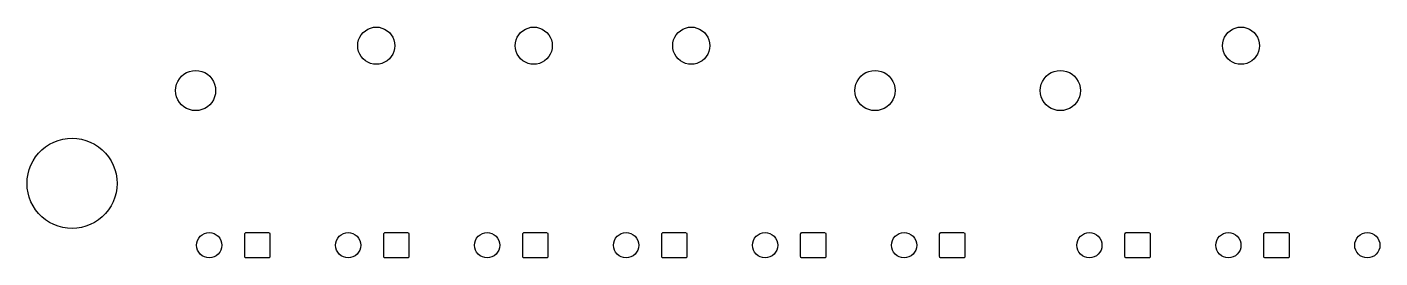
# Model space of a CAD drawing. Extents: x 0.85 to 9.75, y -5.65 to -0.72.
# Drawn here: x 0.854 to 5.235, y -5.441 to -4.695 of the extents above; entities that cross this region are included whole.
import ezdxf

# ---------------------------------------------------------------- set-up
doc = ezdxf.new("R2010")
doc.units = 0
doc.header["$MEASUREMENT"] = 0
doc.layers.add('BLACK', color=7, linetype='CONTINUOUS')

msp = doc.modelspace()

# ---------------------------------------------------------------- linework, layer by layer
at = {"layer": 'BLACK', "linetype": 'CONTINUOUS'}
for p, q in [((1.9279, -4.7365), (1.9315, -4.7278)), ((1.9315, -4.7278), (1.9365, -4.7197)), ((1.9365, -4.7197), (1.9426, -4.7126)), ((1.9426, -4.7126), (1.9497, -4.7065)), ((1.9497, -4.7065), (1.9578, -4.7015)), ((1.9578, -4.7015), (1.9665, -4.6979)), ((1.9665, -4.6979), (1.9756, -4.6957)), ((1.9756, -4.6957), (1.985, -4.695)), ((1.985, -4.695), (1.9944, -4.6957)), ((1.9944, -4.6957), (2.0035, -4.6979)), ((2.0035, -4.6979), (2.0122, -4.7015)), ((2.0122, -4.7015), (2.0203, -4.7065)), ((2.0203, -4.7065), (2.0274, -4.7126)), ((2.0274, -4.7126), (2.0335, -4.7197)), ((2.0335, -4.7197), (2.0385, -4.7278)), ((2.0385, -4.7278), (2.0421, -4.7365)), ((2.4379, -4.7365), (2.4415, -4.7278)), ((2.4415, -4.7278), (2.4465, -4.7197)), ((2.4465, -4.7197), (2.4526, -4.7126)), ((2.4526, -4.7126), (2.4597, -4.7065)), ((2.4597, -4.7065), (2.4678, -4.7015)), ((2.4678, -4.7015), (2.4765, -4.6979)), ((2.4765, -4.6979), (2.4856, -4.6957)), ((2.4856, -4.6957), (2.495, -4.695)), ((2.495, -4.695), (2.5044, -4.6957)), ((2.5044, -4.6957), (2.5135, -4.6979)), ((2.5135, -4.6979), (2.5222, -4.7015)), ((2.5222, -4.7015), (2.5303, -4.7065)), ((2.5303, -4.7065), (2.5374, -4.7126)), ((2.5374, -4.7126), (2.5435, -4.7197)), ((2.5435, -4.7197), (2.5485, -4.7278)), ((2.5485, -4.7278), (2.5521, -4.7365)), ((2.9479, -4.7365), (2.9515, -4.7278)), ((2.9515, -4.7278), (2.9565, -4.7197)), ((2.9565, -4.7197), (2.9626, -4.7126)), ((2.9626, -4.7126), (2.9697, -4.7065)), ((2.9697, -4.7065), (2.9778, -4.7015)), ((2.9778, -4.7015), (2.9865, -4.6979)), ((2.9865, -4.6979), (2.9956, -4.6957)), ((2.9956, -4.6957), (3.005, -4.695)), ((3.005, -4.695), (3.0144, -4.6957)), ((3.0144, -4.6957), (3.0235, -4.6979)), ((3.0235, -4.6979), (3.0322, -4.7015)), ((3.0322, -4.7015), (3.0403, -4.7065)), ((3.0403, -4.7065), (3.0474, -4.7126)), ((3.0474, -4.7126), (3.0535, -4.7197)), ((3.0535, -4.7197), (3.0585, -4.7278)), ((3.0585, -4.7278), (3.0621, -4.7365)), ((4.7279, -4.7365), (4.7315, -4.7278)), ((4.7315, -4.7278), (4.7365, -4.7197)), ((4.7365, -4.7197), (4.7426, -4.7126)), ((4.7426, -4.7126), (4.7497, -4.7065)), ((4.7497, -4.7065), (4.7578, -4.7015)), ((4.7578, -4.7015), (4.7665, -4.6979)), ((4.7665, -4.6979), (4.7756, -4.6957)), ((4.7756, -4.6957), (4.785, -4.695)), ((4.785, -4.695), (4.7944, -4.6957)), ((4.7944, -4.6957), (4.8035, -4.6979)), ((4.8035, -4.6979), (4.8122, -4.7015)), ((4.8122, -4.7015), (4.8203, -4.7065)), ((4.8203, -4.7065), (4.8274, -4.7126)), ((4.8274, -4.7126), (4.8335, -4.7197)), ((4.8335, -4.7197), (4.8385, -4.7278)), ((4.8385, -4.7278), (4.8421, -4.7365)), ((1.925, -4.755), (1.9257, -4.7456)), ((1.9257, -4.7644), (1.925, -4.755)), ((1.9257, -4.7456), (1.9279, -4.7365)), ((1.9279, -4.7735), (1.9257, -4.7644)), ((1.9315, -4.7822), (1.9279, -4.7735)), ((2.0421, -4.7735), (2.0385, -4.7822)), ((2.0421, -4.7365), (2.0443, -4.7456)), ((2.0443, -4.7644), (2.0421, -4.7735)), ((2.0443, -4.7456), (2.045, -4.755)), ((2.045, -4.755), (2.0443, -4.7644)), ((2.435, -4.755), (2.4357, -4.7456)), ((2.4357, -4.7644), (2.435, -4.755)), ((2.4357, -4.7456), (2.4379, -4.7365)), ((2.4379, -4.7735), (2.4357, -4.7644)), ((2.4415, -4.7822), (2.4379, -4.7735)), ((2.5521, -4.7735), (2.5485, -4.7822)), ((2.5521, -4.7365), (2.5543, -4.7456)), ((2.5543, -4.7644), (2.5521, -4.7735)), ((2.5543, -4.7456), (2.555, -4.755)), ((2.555, -4.755), (2.5543, -4.7644)), ((2.945, -4.755), (2.9457, -4.7456)), ((2.9457, -4.7644), (2.945, -4.755)), ((2.9457, -4.7456), (2.9479, -4.7365)), ((2.9479, -4.7735), (2.9457, -4.7644)), ((2.9515, -4.7822), (2.9479, -4.7735)), ((3.0621, -4.7735), (3.0585, -4.7822)), ((3.0621, -4.7365), (3.0643, -4.7456)), ((3.0643, -4.7644), (3.0621, -4.7735)), ((3.0643, -4.7456), (3.065, -4.755)), ((3.065, -4.755), (3.0643, -4.7644)), ((4.725, -4.755), (4.7257, -4.7456)), ((4.7257, -4.7644), (4.725, -4.755)), ((4.7257, -4.7456), (4.7279, -4.7365)), ((4.7279, -4.7735), (4.7257, -4.7644)), ((4.7315, -4.7822), (4.7279, -4.7735)), ((4.8421, -4.7735), (4.8385, -4.7822)), ((4.8421, -4.7365), (4.8443, -4.7456)), ((4.8443, -4.7644), (4.8421, -4.7735)), ((4.8443, -4.7456), (4.845, -4.755)), ((4.845, -4.755), (4.8443, -4.7644)), ((1.9365, -4.7903), (1.9315, -4.7822)), ((1.9426, -4.7974), (1.9365, -4.7903)), ((1.9497, -4.8035), (1.9426, -4.7974)), ((1.9578, -4.8085), (1.9497, -4.8035)), ((1.9665, -4.8121), (1.9578, -4.8085)), ((1.9756, -4.8143), (1.9665, -4.8121)), ((1.985, -4.815), (1.9756, -4.8143)), ((1.9944, -4.8143), (1.985, -4.815)), ((2.0035, -4.8121), (1.9944, -4.8143)), ((2.0122, -4.8085), (2.0035, -4.8121)), ((2.0203, -4.8035), (2.0122, -4.8085)), ((2.0274, -4.7974), (2.0203, -4.8035)), ((2.0335, -4.7903), (2.0274, -4.7974)), ((2.0385, -4.7822), (2.0335, -4.7903)), ((2.4465, -4.7903), (2.4415, -4.7822)), ((2.4526, -4.7974), (2.4465, -4.7903)), ((2.4597, -4.8035), (2.4526, -4.7974)), ((2.4678, -4.8085), (2.4597, -4.8035)), ((2.4765, -4.8121), (2.4678, -4.8085)), ((2.4856, -4.8143), (2.4765, -4.8121)), ((2.495, -4.815), (2.4856, -4.8143)), ((2.5044, -4.8143), (2.495, -4.815)), ((2.5135, -4.8121), (2.5044, -4.8143)), ((2.5222, -4.8085), (2.5135, -4.8121)), ((2.5303, -4.8035), (2.5222, -4.8085)), ((2.5374, -4.7974), (2.5303, -4.8035)), ((2.5435, -4.7903), (2.5374, -4.7974)), ((2.5485, -4.7822), (2.5435, -4.7903)), ((2.9565, -4.7903), (2.9515, -4.7822)), ((2.9626, -4.7974), (2.9565, -4.7903)), ((2.9697, -4.8035), (2.9626, -4.7974)), ((2.9778, -4.8085), (2.9697, -4.8035)), ((2.9865, -4.8121), (2.9778, -4.8085)), ((2.9956, -4.8143), (2.9865, -4.8121)), ((3.005, -4.815), (2.9956, -4.8143)), ((3.0144, -4.8143), (3.005, -4.815)), ((3.0235, -4.8121), (3.0144, -4.8143)), ((3.0322, -4.8085), (3.0235, -4.8121)), ((3.0403, -4.8035), (3.0322, -4.8085)), ((3.0474, -4.7974), (3.0403, -4.8035)), ((3.0535, -4.7903), (3.0474, -4.7974)), ((3.0585, -4.7822), (3.0535, -4.7903)), ((4.7365, -4.7903), (4.7315, -4.7822)), ((4.7426, -4.7974), (4.7365, -4.7903)), ((4.7497, -4.8035), (4.7426, -4.7974)), ((4.7578, -4.8085), (4.7497, -4.8035)), ((4.7665, -4.8121), (4.7578, -4.8085)), ((4.7756, -4.8143), (4.7665, -4.8121)), ((4.785, -4.815), (4.7756, -4.8143)), ((4.7944, -4.8143), (4.785, -4.815)), ((4.8035, -4.8121), (4.7944, -4.8143)), ((4.8122, -4.8085), (4.8035, -4.8121)), ((4.8203, -4.8035), (4.8122, -4.8085)), ((4.8274, -4.7974), (4.8203, -4.8035)), ((4.8335, -4.7903), (4.8274, -4.7974)), ((4.8385, -4.7822), (4.8335, -4.7903)), ((1.3421, -4.8705), (1.3474, -4.8618)), ((1.3474, -4.8618), (1.354, -4.854)), ((1.354, -4.854), (1.3618, -4.8474)), ((1.3618, -4.8474), (1.3705, -4.8421)), ((1.3705, -4.8421), (1.3799, -4.8382)), ((1.3799, -4.8382), (1.3898, -4.8358)), ((1.3898, -4.8358), (1.4, -4.835)), ((1.4, -4.835), (1.4102, -4.8358)), ((1.4102, -4.8358), (1.4201, -4.8382)), ((1.4201, -4.8382), (1.4295, -4.8421)), ((1.4295, -4.8421), (1.4382, -4.8474)), ((1.4382, -4.8474), (1.446, -4.854)), ((1.446, -4.854), (1.4526, -4.8618)), ((1.4526, -4.8618), (1.4579, -4.8705)), ((3.5421, -4.8705), (3.5474, -4.8618)), ((3.5474, -4.8618), (3.554, -4.854)), ((3.554, -4.854), (3.5618, -4.8474)), ((3.5618, -4.8474), (3.5705, -4.8421)), ((3.5705, -4.8421), (3.5799, -4.8382)), ((3.5799, -4.8382), (3.5898, -4.8358)), ((3.5898, -4.8358), (3.6, -4.835)), ((3.6, -4.835), (3.6102, -4.8358)), ((3.6102, -4.8358), (3.6201, -4.8382)), ((3.6201, -4.8382), (3.6295, -4.8421)), ((3.6295, -4.8421), (3.6382, -4.8474)), ((3.6382, -4.8474), (3.646, -4.854)), ((3.646, -4.854), (3.6526, -4.8618)), ((3.6526, -4.8618), (3.6579, -4.8705)), ((4.1421, -4.8705), (4.1474, -4.8618)), ((4.1474, -4.8618), (4.154, -4.854)), ((4.154, -4.854), (4.1618, -4.8474)), ((4.1618, -4.8474), (4.1705, -4.8421)), ((4.1705, -4.8421), (4.1799, -4.8382)), ((4.1799, -4.8382), (4.1898, -4.8358)), ((4.1898, -4.8358), (4.2, -4.835)), ((4.2, -4.835), (4.2102, -4.8358)), ((4.2102, -4.8358), (4.2201, -4.8382)), ((4.2201, -4.8382), (4.2295, -4.8421)), ((4.2295, -4.8421), (4.2382, -4.8474)), ((4.2382, -4.8474), (4.246, -4.854)), ((4.246, -4.854), (4.2526, -4.8618)), ((4.2526, -4.8618), (4.2579, -4.8705)), ((1.335, -4.9), (1.3358, -4.8898)), ((1.3358, -4.9102), (1.335, -4.9)), ((1.3358, -4.8898), (1.3382, -4.8799)), ((1.3382, -4.8799), (1.3421, -4.8705)), ((1.4579, -4.8705), (1.4618, -4.8799)), ((1.4618, -4.8799), (1.4642, -4.8898)), ((1.4642, -4.8898), (1.465, -4.9)), ((1.465, -4.9), (1.4642, -4.9102)), ((3.535, -4.9), (3.5358, -4.8898)), ((3.5358, -4.9102), (3.535, -4.9)), ((3.5358, -4.8898), (3.5382, -4.8799)), ((3.5382, -4.8799), (3.5421, -4.8705)), ((3.6579, -4.8705), (3.6618, -4.8799)), ((3.6618, -4.8799), (3.6642, -4.8898)), ((3.6642, -4.8898), (3.665, -4.9)), ((3.665, -4.9), (3.6642, -4.9102)), ((4.135, -4.9), (4.1358, -4.8898)), ((4.1358, -4.9102), (4.135, -4.9)), ((4.1358, -4.8898), (4.1382, -4.8799)), ((4.1382, -4.8799), (4.1421, -4.8705)), ((4.2579, -4.8705), (4.2618, -4.8799)), ((4.2618, -4.8799), (4.2642, -4.8898)), ((4.2642, -4.8898), (4.265, -4.9)), ((4.265, -4.9), (4.2642, -4.9102)), ((1.3382, -4.9201), (1.3358, -4.9102)), ((1.3421, -4.9295), (1.3382, -4.9201)), ((1.3474, -4.9382), (1.3421, -4.9295)), ((1.354, -4.946), (1.3474, -4.9382)), ((1.3618, -4.9526), (1.354, -4.946)), ((1.446, -4.946), (1.4382, -4.9526)), ((1.4526, -4.9382), (1.446, -4.946)), ((1.4579, -4.9295), (1.4526, -4.9382)), ((1.4618, -4.9201), (1.4579, -4.9295)), ((1.4642, -4.9102), (1.4618, -4.9201)), ((3.5382, -4.9201), (3.5358, -4.9102)), ((3.5421, -4.9295), (3.5382, -4.9201)), ((3.5474, -4.9382), (3.5421, -4.9295)), ((3.554, -4.946), (3.5474, -4.9382)), ((3.5618, -4.9526), (3.554, -4.946)), ((3.646, -4.946), (3.6382, -4.9526)), ((3.6526, -4.9382), (3.646, -4.946)), ((3.6579, -4.9295), (3.6526, -4.9382)), ((3.6618, -4.9201), (3.6579, -4.9295)), ((3.6642, -4.9102), (3.6618, -4.9201)), ((4.1382, -4.9201), (4.1358, -4.9102)), ((4.1421, -4.9295), (4.1382, -4.9201)), ((4.1474, -4.9382), (4.1421, -4.9295)), ((4.154, -4.946), (4.1474, -4.9382)), ((4.1618, -4.9526), (4.154, -4.946)), ((4.246, -4.946), (4.2382, -4.9526)), ((4.2526, -4.9382), (4.246, -4.946)), ((4.2579, -4.9295), (4.2526, -4.9382)), ((4.2618, -4.9201), (4.2579, -4.9295)), ((4.2642, -4.9102), (4.2618, -4.9201)), ((1.3705, -4.9579), (1.3618, -4.9526)), ((1.3799, -4.9618), (1.3705, -4.9579)), ((1.3898, -4.9642), (1.3799, -4.9618)), ((1.4, -4.965), (1.3898, -4.9642)), ((1.4102, -4.9642), (1.4, -4.965)), ((1.4201, -4.9618), (1.4102, -4.9642)), ((1.4295, -4.9579), (1.4201, -4.9618)), ((1.4382, -4.9526), (1.4295, -4.9579)), ((3.5705, -4.9579), (3.5618, -4.9526)), ((3.5799, -4.9618), (3.5705, -4.9579)), ((3.5898, -4.9642), (3.5799, -4.9618)), ((3.6, -4.965), (3.5898, -4.9642)), ((3.6102, -4.9642), (3.6, -4.965)), ((3.6201, -4.9618), (3.6102, -4.9642)), ((3.6295, -4.9579), (3.6201, -4.9618)), ((3.6382, -4.9526), (3.6295, -4.9579)), ((4.1705, -4.9579), (4.1618, -4.9526)), ((4.1799, -4.9618), (4.1705, -4.9579)), ((4.1898, -4.9642), (4.1799, -4.9618)), ((4.2, -4.965), (4.1898, -4.9642)), ((4.2102, -4.9642), (4.2, -4.965)), ((4.2201, -4.9618), (4.2102, -4.9642)), ((4.2295, -4.9579), (4.2201, -4.9618)), ((4.2382, -4.9526), (4.2295, -4.9579)), ((0.9144, -5.0822), (0.9272, -5.0738)), ((0.9272, -5.0738), (0.9408, -5.0669)), ((0.9408, -5.0669), (0.955, -5.0615)), ((0.955, -5.0615), (0.9697, -5.0575)), ((0.9697, -5.0575), (0.9848, -5.0551)), ((0.9848, -5.0551), (1, -5.0543)), ((1, -5.0543), (1.0152, -5.0551)), ((1.0152, -5.0551), (1.0303, -5.0575)), ((1.0303, -5.0575), (1.045, -5.0615)), ((1.045, -5.0615), (1.0592, -5.0669)), ((1.0592, -5.0669), (1.0728, -5.0738)), ((1.0728, -5.0738), (1.0856, -5.0822)), ((0.8738, -5.1272), (0.8822, -5.1144)), ((0.8822, -5.1144), (0.8917, -5.1025)), ((0.8917, -5.1025), (0.9025, -5.0917)), ((0.9025, -5.0917), (0.9144, -5.0822)), ((1.0856, -5.0822), (1.0975, -5.0917)), ((1.0975, -5.0917), (1.1083, -5.1025)), ((1.1083, -5.1025), (1.1178, -5.1144)), ((1.1178, -5.1144), (1.1262, -5.1272)), ((0.8575, -5.1697), (0.8615, -5.155)), ((0.8615, -5.155), (0.8669, -5.1408)), ((0.8669, -5.1408), (0.8738, -5.1272)), ((1.1262, -5.1272), (1.1331, -5.1408)), ((1.1331, -5.1408), (1.1385, -5.155)), ((1.1385, -5.155), (1.1425, -5.1697)), ((0.8543, -5.2), (0.8551, -5.1848)), ((0.8551, -5.2152), (0.8543, -5.2)), ((0.8551, -5.1848), (0.8575, -5.1697)), ((1.1425, -5.1697), (1.1449, -5.1848)), ((1.1449, -5.1848), (1.1457, -5.2)), ((1.1457, -5.2), (1.1449, -5.2152)), ((0.8575, -5.2303), (0.8551, -5.2152)), ((0.8615, -5.245), (0.8575, -5.2303)), ((0.8669, -5.2592), (0.8615, -5.245)), ((1.1385, -5.245), (1.1331, -5.2592)), ((1.1425, -5.2303), (1.1385, -5.245)), ((1.1449, -5.2152), (1.1425, -5.2303)), ((0.8738, -5.2728), (0.8669, -5.2592)), ((0.8822, -5.2856), (0.8738, -5.2728)), ((0.8917, -5.2975), (0.8822, -5.2856)), ((0.9025, -5.3083), (0.8917, -5.2975)), ((1.1083, -5.2975), (1.0975, -5.3083)), ((1.1178, -5.2856), (1.1083, -5.2975)), ((1.1262, -5.2728), (1.1178, -5.2856)), ((1.1331, -5.2592), (1.1262, -5.2728)), ((0.9144, -5.3178), (0.9025, -5.3083)), ((0.9272, -5.3262), (0.9144, -5.3178)), ((0.9408, -5.3331), (0.9272, -5.3262)), ((0.955, -5.3385), (0.9408, -5.3331)), ((0.9697, -5.3425), (0.955, -5.3385)), ((0.9848, -5.3449), (0.9697, -5.3425)), ((1.0303, -5.3425), (1.0152, -5.3449)), ((1.045, -5.3385), (1.0303, -5.3425)), ((1.0592, -5.3331), (1.045, -5.3385)), ((1.0728, -5.3262), (1.0592, -5.3331)), ((1.0856, -5.3178), (1.0728, -5.3262)), ((1.0975, -5.3083), (1.0856, -5.3178)), ((1, -5.3457), (0.9848, -5.3449)), ((1.0152, -5.3449), (1, -5.3457)), ((1.4041, -5.392), (1.4064, -5.3844)), ((1.4064, -5.3844), (1.4101, -5.3773)), ((1.4101, -5.3773), (1.4152, -5.3711)), ((1.4152, -5.3711), (1.4214, -5.3661)), ((1.4214, -5.3661), (1.4285, -5.3623)), ((1.4285, -5.3623), (1.4361, -5.36)), ((1.4361, -5.36), (1.4441, -5.3592)), ((1.4441, -5.3592), (1.4521, -5.36)), ((1.4521, -5.36), (1.4597, -5.3623)), ((1.4597, -5.3623), (1.4668, -5.3661)), ((1.4668, -5.3661), (1.473, -5.3711)), ((1.473, -5.3711), (1.478, -5.3773)), ((1.478, -5.3773), (1.4818, -5.3844)), ((1.4818, -5.3844), (1.4841, -5.392)), ((1.5592, -5.3632), (1.5595, -5.3617)), ((1.5592, -5.4368), (1.5592, -5.3632)), ((1.5595, -5.3617), (1.5603, -5.3603)), ((1.5603, -5.3603), (1.5617, -5.3595)), ((1.5617, -5.3595), (1.5632, -5.3592)), ((1.5632, -5.3592), (1.6368, -5.3592)), ((1.6368, -5.3592), (1.6383, -5.3595)), ((1.6383, -5.3595), (1.6397, -5.3603)), ((1.6397, -5.3603), (1.6405, -5.3617)), ((1.6405, -5.3617), (1.6408, -5.3632)), ((1.6408, -5.3632), (1.6408, -5.4368)), ((1.8541, -5.392), (1.8564, -5.3844)), ((1.8564, -5.3844), (1.8601, -5.3773)), ((1.8601, -5.3773), (1.8652, -5.3711)), ((1.8652, -5.3711), (1.8714, -5.3661)), ((1.8714, -5.3661), (1.8785, -5.3623)), ((1.8785, -5.3623), (1.8861, -5.36)), ((1.8861, -5.36), (1.8941, -5.3592)), ((1.8941, -5.3592), (1.9021, -5.36)), ((1.9021, -5.36), (1.9097, -5.3623)), ((1.9097, -5.3623), (1.9168, -5.3661)), ((1.9168, -5.3661), (1.923, -5.3711)), ((1.923, -5.3711), (1.928, -5.3773)), ((1.928, -5.3773), (1.9318, -5.3844)), ((1.9318, -5.3844), (1.9341, -5.392)), ((2.0092, -5.3632), (2.0095, -5.3617)), ((2.0092, -5.4368), (2.0092, -5.3632)), ((2.0095, -5.3617), (2.0103, -5.3603)), ((2.0103, -5.3603), (2.0117, -5.3595)), ((2.0117, -5.3595), (2.0132, -5.3592)), ((2.0132, -5.3592), (2.0868, -5.3592)), ((2.0868, -5.3592), (2.0883, -5.3595)), ((2.0883, -5.3595), (2.0897, -5.3603)), ((2.0897, -5.3603), (2.0905, -5.3617)), ((2.0905, -5.3617), (2.0908, -5.3632)), ((2.0908, -5.3632), (2.0908, -5.4368)), ((2.3041, -5.392), (2.3064, -5.3844)), ((2.3064, -5.3844), (2.3101, -5.3773)), ((2.3101, -5.3773), (2.3152, -5.3711)), ((2.3152, -5.3711), (2.3214, -5.3661)), ((2.3214, -5.3661), (2.3285, -5.3623)), ((2.3285, -5.3623), (2.3361, -5.36)), ((2.3361, -5.36), (2.3441, -5.3592)), ((2.3441, -5.3592), (2.3521, -5.36)), ((2.3521, -5.36), (2.3597, -5.3623)), ((2.3597, -5.3623), (2.3668, -5.3661)), ((2.3668, -5.3661), (2.373, -5.3711)), ((2.373, -5.3711), (2.378, -5.3773)), ((2.378, -5.3773), (2.3818, -5.3844)), ((2.3818, -5.3844), (2.3841, -5.392)), ((2.4592, -5.3632), (2.4595, -5.3617)), ((2.4592, -5.4368), (2.4592, -5.3632)), ((2.4595, -5.3617), (2.4603, -5.3603)), ((2.4603, -5.3603), (2.4617, -5.3595)), ((2.4617, -5.3595), (2.4632, -5.3592)), ((2.4632, -5.3592), (2.5368, -5.3592)), ((2.5368, -5.3592), (2.5383, -5.3595)), ((2.5383, -5.3595), (2.5397, -5.3603)), ((2.5397, -5.3603), (2.5405, -5.3617)), ((2.5405, -5.3617), (2.5408, -5.3632)), ((2.5408, -5.3632), (2.5408, -5.4368)), ((2.7541, -5.392), (2.7564, -5.3844)), ((2.7564, -5.3844), (2.7601, -5.3773)), ((2.7601, -5.3773), (2.7652, -5.3711)), ((2.7652, -5.3711), (2.7714, -5.3661)), ((2.7714, -5.3661), (2.7785, -5.3623)), ((2.7785, -5.3623), (2.7861, -5.36)), ((2.7861, -5.36), (2.7941, -5.3592)), ((2.7941, -5.3592), (2.8021, -5.36)), ((2.8021, -5.36), (2.8097, -5.3623)), ((2.8097, -5.3623), (2.8168, -5.3661)), ((2.8168, -5.3661), (2.823, -5.3711)), ((2.823, -5.3711), (2.828, -5.3773)), ((2.828, -5.3773), (2.8318, -5.3844)), ((2.8318, -5.3844), (2.8341, -5.392)), ((2.9092, -5.3632), (2.9095, -5.3617)), ((2.9092, -5.4368), (2.9092, -5.3632)), ((2.9095, -5.3617), (2.9103, -5.3603)), ((2.9103, -5.3603), (2.9117, -5.3595)), ((2.9117, -5.3595), (2.9132, -5.3592)), ((2.9132, -5.3592), (2.9868, -5.3592)), ((2.9868, -5.3592), (2.9883, -5.3595)), ((2.9883, -5.3595), (2.9897, -5.3603)), ((2.9897, -5.3603), (2.9905, -5.3617)), ((2.9905, -5.3617), (2.9908, -5.3632)), ((2.9908, -5.3632), (2.9908, -5.4368)), ((3.2041, -5.392), (3.2064, -5.3844)), ((3.2064, -5.3844), (3.2101, -5.3773)), ((3.2101, -5.3773), (3.2152, -5.3711)), ((3.2152, -5.3711), (3.2214, -5.3661)), ((3.2214, -5.3661), (3.2285, -5.3623)), ((3.2285, -5.3623), (3.2361, -5.36)), ((3.2361, -5.36), (3.2441, -5.3592)), ((3.2441, -5.3592), (3.2521, -5.36)), ((3.2521, -5.36), (3.2597, -5.3623)), ((3.2597, -5.3623), (3.2668, -5.3661)), ((3.2668, -5.3661), (3.273, -5.3711)), ((3.273, -5.3711), (3.278, -5.3773)), ((3.278, -5.3773), (3.2818, -5.3844)), ((3.2818, -5.3844), (3.2841, -5.392)), ((3.3592, -5.3632), (3.3595, -5.3617)), ((3.3592, -5.4368), (3.3592, -5.3632)), ((3.3595, -5.3617), (3.3603, -5.3603)), ((3.3603, -5.3603), (3.3617, -5.3595)), ((3.3617, -5.3595), (3.3632, -5.3592)), ((3.3632, -5.3592), (3.4368, -5.3592)), ((3.4368, -5.3592), (3.4383, -5.3595)), ((3.4383, -5.3595), (3.4397, -5.3603)), ((3.4397, -5.3603), (3.4405, -5.3617)), ((3.4405, -5.3617), (3.4408, -5.3632)), ((3.4408, -5.3632), (3.4408, -5.4368)), ((3.6541, -5.392), (3.6564, -5.3844)), ((3.6564, -5.3844), (3.6601, -5.3773)), ((3.6601, -5.3773), (3.6652, -5.3711)), ((3.6652, -5.3711), (3.6714, -5.3661)), ((3.6714, -5.3661), (3.6785, -5.3623)), ((3.6785, -5.3623), (3.6861, -5.36)), ((3.6861, -5.36), (3.6941, -5.3592)), ((3.6941, -5.3592), (3.7021, -5.36)), ((3.7021, -5.36), (3.7097, -5.3623)), ((3.7097, -5.3623), (3.7168, -5.3661)), ((3.7168, -5.3661), (3.723, -5.3711)), ((3.723, -5.3711), (3.728, -5.3773)), ((3.728, -5.3773), (3.7318, -5.3844)), ((3.7318, -5.3844), (3.7341, -5.392)), ((3.8092, -5.3632), (3.8095, -5.3617)), ((3.8092, -5.4368), (3.8092, -5.3632)), ((3.8095, -5.3617), (3.8103, -5.3603)), ((3.8103, -5.3603), (3.8117, -5.3595)), ((3.8117, -5.3595), (3.8132, -5.3592)), ((3.8132, -5.3592), (3.8868, -5.3592)), ((3.8868, -5.3592), (3.8883, -5.3595)), ((3.8883, -5.3595), (3.8897, -5.3603)), ((3.8897, -5.3603), (3.8905, -5.3617)), ((3.8905, -5.3617), (3.8908, -5.3632)), ((3.8908, -5.3632), (3.8908, -5.4368)), ((4.2541, -5.392), (4.2564, -5.3844)), ((4.2564, -5.3844), (4.2601, -5.3773)), ((4.2601, -5.3773), (4.2652, -5.3711)), ((4.2652, -5.3711), (4.2714, -5.3661)), ((4.2714, -5.3661), (4.2785, -5.3623)), ((4.2785, -5.3623), (4.2861, -5.36)), ((4.2861, -5.36), (4.2941, -5.3592)), ((4.2941, -5.3592), (4.3021, -5.36)), ((4.3021, -5.36), (4.3097, -5.3623)), ((4.3097, -5.3623), (4.3168, -5.3661)), ((4.3168, -5.3661), (4.323, -5.3711)), ((4.323, -5.3711), (4.328, -5.3773)), ((4.328, -5.3773), (4.3318, -5.3844)), ((4.3318, -5.3844), (4.3341, -5.392)), ((4.4092, -5.3632), (4.4095, -5.3617)), ((4.4092, -5.4368), (4.4092, -5.3632)), ((4.4095, -5.3617), (4.4103, -5.3603)), ((4.4103, -5.3603), (4.4117, -5.3595)), ((4.4117, -5.3595), (4.4132, -5.3592)), ((4.4132, -5.3592), (4.4868, -5.3592)), ((4.4868, -5.3592), (4.4883, -5.3595)), ((4.4883, -5.3595), (4.4897, -5.3603)), ((4.4897, -5.3603), (4.4905, -5.3617)), ((4.4905, -5.3617), (4.4908, -5.3632)), ((4.4908, -5.3632), (4.4908, -5.4368)), ((4.7041, -5.392), (4.7064, -5.3844)), ((4.7064, -5.3844), (4.7101, -5.3773)), ((4.7101, -5.3773), (4.7152, -5.3711)), ((4.7152, -5.3711), (4.7214, -5.3661)), ((4.7214, -5.3661), (4.7285, -5.3623)), ((4.7285, -5.3623), (4.7361, -5.36)), ((4.7361, -5.36), (4.7441, -5.3592)), ((4.7441, -5.3592), (4.7521, -5.36)), ((4.7521, -5.36), (4.7597, -5.3623)), ((4.7597, -5.3623), (4.7668, -5.3661)), ((4.7668, -5.3661), (4.773, -5.3711)), ((4.773, -5.3711), (4.778, -5.3773)), ((4.778, -5.3773), (4.7818, -5.3844)), ((4.7818, -5.3844), (4.7841, -5.392)), ((4.8592, -5.3632), (4.8595, -5.3617)), ((4.8592, -5.4368), (4.8592, -5.3632)), ((4.8595, -5.3617), (4.8603, -5.3603)), ((4.8603, -5.3603), (4.8617, -5.3595)), ((4.8617, -5.3595), (4.8632, -5.3592)), ((4.8632, -5.3592), (4.9368, -5.3592)), ((4.9368, -5.3592), (4.9383, -5.3595)), ((4.9383, -5.3595), (4.9397, -5.3603)), ((4.9397, -5.3603), (4.9405, -5.3617)), ((4.9405, -5.3617), (4.9408, -5.3632)), ((4.9408, -5.3632), (4.9408, -5.4368)), ((5.1541, -5.392), (5.1564, -5.3844)), ((5.1564, -5.3844), (5.1601, -5.3773)), ((5.1601, -5.3773), (5.1652, -5.3711)), ((5.1652, -5.3711), (5.1714, -5.3661)), ((5.1714, -5.3661), (5.1785, -5.3623)), ((5.1785, -5.3623), (5.1861, -5.36)), ((5.1861, -5.36), (5.1941, -5.3592)), ((5.1941, -5.3592), (5.2021, -5.36)), ((5.2021, -5.36), (5.2097, -5.3623)), ((5.2097, -5.3623), (5.2168, -5.3661)), ((5.2168, -5.3661), (5.223, -5.3711)), ((5.223, -5.3711), (5.228, -5.3773)), ((5.228, -5.3773), (5.2318, -5.3844)), ((5.2318, -5.3844), (5.2341, -5.392)), ((1.4033, -5.4), (1.4041, -5.392)), ((1.4041, -5.408), (1.4033, -5.4)), ((1.4064, -5.4156), (1.4041, -5.408)), ((1.4101, -5.4227), (1.4064, -5.4156)), ((1.4152, -5.4289), (1.4101, -5.4227)), ((1.4214, -5.4339), (1.4152, -5.4289)), ((1.473, -5.4289), (1.4668, -5.4339)), ((1.478, -5.4227), (1.473, -5.4289)), ((1.4818, -5.4156), (1.478, -5.4227)), ((1.4841, -5.408), (1.4818, -5.4156)), ((1.4841, -5.392), (1.4849, -5.4)), ((1.4849, -5.4), (1.4841, -5.408)), ((1.8533, -5.4), (1.8541, -5.392)), ((1.8541, -5.408), (1.8533, -5.4)), ((1.8564, -5.4156), (1.8541, -5.408)), ((1.8601, -5.4227), (1.8564, -5.4156)), ((1.8652, -5.4289), (1.8601, -5.4227)), ((1.8714, -5.4339), (1.8652, -5.4289)), ((1.923, -5.4289), (1.9168, -5.4339)), ((1.928, -5.4227), (1.923, -5.4289)), ((1.9318, -5.4156), (1.928, -5.4227)), ((1.9341, -5.408), (1.9318, -5.4156)), ((1.9341, -5.392), (1.9349, -5.4)), ((1.9349, -5.4), (1.9341, -5.408)), ((2.3033, -5.4), (2.3041, -5.392)), ((2.3041, -5.408), (2.3033, -5.4)), ((2.3064, -5.4156), (2.3041, -5.408)), ((2.3101, -5.4227), (2.3064, -5.4156)), ((2.3152, -5.4289), (2.3101, -5.4227)), ((2.3214, -5.4339), (2.3152, -5.4289)), ((2.373, -5.4289), (2.3668, -5.4339)), ((2.378, -5.4227), (2.373, -5.4289)), ((2.3818, -5.4156), (2.378, -5.4227)), ((2.3841, -5.408), (2.3818, -5.4156)), ((2.3841, -5.392), (2.3849, -5.4)), ((2.3849, -5.4), (2.3841, -5.408)), ((2.7533, -5.4), (2.7541, -5.392)), ((2.7541, -5.408), (2.7533, -5.4)), ((2.7564, -5.4156), (2.7541, -5.408)), ((2.7601, -5.4227), (2.7564, -5.4156)), ((2.7652, -5.4289), (2.7601, -5.4227)), ((2.7714, -5.4339), (2.7652, -5.4289)), ((2.823, -5.4289), (2.8168, -5.4339)), ((2.828, -5.4227), (2.823, -5.4289)), ((2.8318, -5.4156), (2.828, -5.4227)), ((2.8341, -5.408), (2.8318, -5.4156)), ((2.8341, -5.392), (2.8349, -5.4)), ((2.8349, -5.4), (2.8341, -5.408)), ((3.2033, -5.4), (3.2041, -5.392)), ((3.2041, -5.408), (3.2033, -5.4)), ((3.2064, -5.4156), (3.2041, -5.408)), ((3.2101, -5.4227), (3.2064, -5.4156)), ((3.2152, -5.4289), (3.2101, -5.4227)), ((3.2214, -5.4339), (3.2152, -5.4289)), ((3.273, -5.4289), (3.2668, -5.4339)), ((3.278, -5.4227), (3.273, -5.4289)), ((3.2818, -5.4156), (3.278, -5.4227)), ((3.2841, -5.408), (3.2818, -5.4156)), ((3.2841, -5.392), (3.2849, -5.4)), ((3.2849, -5.4), (3.2841, -5.408)), ((3.6533, -5.4), (3.6541, -5.392)), ((3.6541, -5.408), (3.6533, -5.4)), ((3.6564, -5.4156), (3.6541, -5.408)), ((3.6601, -5.4227), (3.6564, -5.4156)), ((3.6652, -5.4289), (3.6601, -5.4227)), ((3.6714, -5.4339), (3.6652, -5.4289)), ((3.723, -5.4289), (3.7168, -5.4339)), ((3.728, -5.4227), (3.723, -5.4289)), ((3.7318, -5.4156), (3.728, -5.4227)), ((3.7341, -5.408), (3.7318, -5.4156)), ((3.7341, -5.392), (3.7349, -5.4)), ((3.7349, -5.4), (3.7341, -5.408)), ((4.2533, -5.4), (4.2541, -5.392)), ((4.2541, -5.408), (4.2533, -5.4)), ((4.2564, -5.4156), (4.2541, -5.408)), ((4.2601, -5.4227), (4.2564, -5.4156)), ((4.2652, -5.4289), (4.2601, -5.4227)), ((4.2714, -5.4339), (4.2652, -5.4289)), ((4.323, -5.4289), (4.3168, -5.4339)), ((4.328, -5.4227), (4.323, -5.4289)), ((4.3318, -5.4156), (4.328, -5.4227)), ((4.3341, -5.408), (4.3318, -5.4156)), ((4.3341, -5.392), (4.3349, -5.4)), ((4.3349, -5.4), (4.3341, -5.408)), ((4.7033, -5.4), (4.7041, -5.392)), ((4.7041, -5.408), (4.7033, -5.4)), ((4.7064, -5.4156), (4.7041, -5.408)), ((4.7101, -5.4227), (4.7064, -5.4156)), ((4.7152, -5.4289), (4.7101, -5.4227)), ((4.7214, -5.4339), (4.7152, -5.4289)), ((4.773, -5.4289), (4.7668, -5.4339)), ((4.778, -5.4227), (4.773, -5.4289)), ((4.7818, -5.4156), (4.778, -5.4227)), ((4.7841, -5.408), (4.7818, -5.4156)), ((4.7841, -5.392), (4.7849, -5.4)), ((4.7849, -5.4), (4.7841, -5.408)), ((5.1533, -5.4), (5.1541, -5.392)), ((5.1541, -5.408), (5.1533, -5.4)), ((5.1564, -5.4156), (5.1541, -5.408)), ((5.1601, -5.4227), (5.1564, -5.4156)), ((5.1652, -5.4289), (5.1601, -5.4227)), ((5.1714, -5.4339), (5.1652, -5.4289)), ((5.223, -5.4289), (5.2168, -5.4339)), ((5.228, -5.4227), (5.223, -5.4289)), ((5.2318, -5.4156), (5.228, -5.4227)), ((5.2341, -5.408), (5.2318, -5.4156)), ((5.2341, -5.392), (5.2349, -5.4)), ((5.2349, -5.4), (5.2341, -5.408)), ((1.4285, -5.4377), (1.4214, -5.4339)), ((1.4361, -5.44), (1.4285, -5.4377)), ((1.4441, -5.4408), (1.4361, -5.44)), ((1.4521, -5.44), (1.4441, -5.4408)), ((1.4597, -5.4377), (1.4521, -5.44)), ((1.4668, -5.4339), (1.4597, -5.4377)), ((1.5595, -5.4383), (1.5592, -5.4368)), ((1.5603, -5.4397), (1.5595, -5.4383)), ((1.5617, -5.4405), (1.5603, -5.4397)), ((1.5632, -5.4408), (1.5617, -5.4405)), ((1.6368, -5.4408), (1.5632, -5.4408)), ((1.6383, -5.4405), (1.6368, -5.4408)), ((1.6397, -5.4397), (1.6383, -5.4405)), ((1.6405, -5.4383), (1.6397, -5.4397)), ((1.6408, -5.4368), (1.6405, -5.4383)), ((1.8785, -5.4377), (1.8714, -5.4339)), ((1.8861, -5.44), (1.8785, -5.4377)), ((1.8941, -5.4408), (1.8861, -5.44)), ((1.9021, -5.44), (1.8941, -5.4408)), ((1.9097, -5.4377), (1.9021, -5.44)), ((1.9168, -5.4339), (1.9097, -5.4377)), ((2.0095, -5.4383), (2.0092, -5.4368)), ((2.0103, -5.4397), (2.0095, -5.4383)), ((2.0117, -5.4405), (2.0103, -5.4397)), ((2.0132, -5.4408), (2.0117, -5.4405)), ((2.0868, -5.4408), (2.0132, -5.4408)), ((2.0883, -5.4405), (2.0868, -5.4408)), ((2.0897, -5.4397), (2.0883, -5.4405)), ((2.0905, -5.4383), (2.0897, -5.4397)), ((2.0908, -5.4368), (2.0905, -5.4383)), ((2.3285, -5.4377), (2.3214, -5.4339)), ((2.3361, -5.44), (2.3285, -5.4377)), ((2.3441, -5.4408), (2.3361, -5.44)), ((2.3521, -5.44), (2.3441, -5.4408)), ((2.3597, -5.4377), (2.3521, -5.44)), ((2.3668, -5.4339), (2.3597, -5.4377)), ((2.4595, -5.4383), (2.4592, -5.4368)), ((2.4603, -5.4397), (2.4595, -5.4383)), ((2.4617, -5.4405), (2.4603, -5.4397)), ((2.4632, -5.4408), (2.4617, -5.4405)), ((2.5368, -5.4408), (2.4632, -5.4408)), ((2.5383, -5.4405), (2.5368, -5.4408)), ((2.5397, -5.4397), (2.5383, -5.4405)), ((2.5405, -5.4383), (2.5397, -5.4397)), ((2.5408, -5.4368), (2.5405, -5.4383)), ((2.7785, -5.4377), (2.7714, -5.4339)), ((2.7861, -5.44), (2.7785, -5.4377)), ((2.7941, -5.4408), (2.7861, -5.44)), ((2.8021, -5.44), (2.7941, -5.4408)), ((2.8097, -5.4377), (2.8021, -5.44)), ((2.8168, -5.4339), (2.8097, -5.4377)), ((2.9095, -5.4383), (2.9092, -5.4368)), ((2.9103, -5.4397), (2.9095, -5.4383)), ((2.9117, -5.4405), (2.9103, -5.4397)), ((2.9132, -5.4408), (2.9117, -5.4405)), ((2.9868, -5.4408), (2.9132, -5.4408)), ((2.9883, -5.4405), (2.9868, -5.4408)), ((2.9897, -5.4397), (2.9883, -5.4405)), ((2.9905, -5.4383), (2.9897, -5.4397)), ((2.9908, -5.4368), (2.9905, -5.4383)), ((3.2285, -5.4377), (3.2214, -5.4339)), ((3.2361, -5.44), (3.2285, -5.4377)), ((3.2441, -5.4408), (3.2361, -5.44)), ((3.2521, -5.44), (3.2441, -5.4408)), ((3.2597, -5.4377), (3.2521, -5.44)), ((3.2668, -5.4339), (3.2597, -5.4377)), ((3.3595, -5.4383), (3.3592, -5.4368)), ((3.3603, -5.4397), (3.3595, -5.4383)), ((3.3617, -5.4405), (3.3603, -5.4397)), ((3.3632, -5.4408), (3.3617, -5.4405)), ((3.4368, -5.4408), (3.3632, -5.4408)), ((3.4383, -5.4405), (3.4368, -5.4408)), ((3.4397, -5.4397), (3.4383, -5.4405)), ((3.4405, -5.4383), (3.4397, -5.4397)), ((3.4408, -5.4368), (3.4405, -5.4383)), ((3.6785, -5.4377), (3.6714, -5.4339)), ((3.6861, -5.44), (3.6785, -5.4377)), ((3.6941, -5.4408), (3.6861, -5.44)), ((3.7021, -5.44), (3.6941, -5.4408)), ((3.7097, -5.4377), (3.7021, -5.44)), ((3.7168, -5.4339), (3.7097, -5.4377)), ((3.8095, -5.4383), (3.8092, -5.4368)), ((3.8103, -5.4397), (3.8095, -5.4383)), ((3.8117, -5.4405), (3.8103, -5.4397)), ((3.8132, -5.4408), (3.8117, -5.4405)), ((3.8868, -5.4408), (3.8132, -5.4408)), ((3.8883, -5.4405), (3.8868, -5.4408)), ((3.8897, -5.4397), (3.8883, -5.4405)), ((3.8905, -5.4383), (3.8897, -5.4397)), ((3.8908, -5.4368), (3.8905, -5.4383)), ((4.2785, -5.4377), (4.2714, -5.4339)), ((4.2861, -5.44), (4.2785, -5.4377)), ((4.2941, -5.4408), (4.2861, -5.44)), ((4.3021, -5.44), (4.2941, -5.4408)), ((4.3097, -5.4377), (4.3021, -5.44)), ((4.3168, -5.4339), (4.3097, -5.4377)), ((4.4095, -5.4383), (4.4092, -5.4368)), ((4.4103, -5.4397), (4.4095, -5.4383)), ((4.4117, -5.4405), (4.4103, -5.4397)), ((4.4132, -5.4408), (4.4117, -5.4405)), ((4.4868, -5.4408), (4.4132, -5.4408)), ((4.4883, -5.4405), (4.4868, -5.4408)), ((4.4897, -5.4397), (4.4883, -5.4405)), ((4.4905, -5.4383), (4.4897, -5.4397)), ((4.4908, -5.4368), (4.4905, -5.4383)), ((4.7285, -5.4377), (4.7214, -5.4339)), ((4.7361, -5.44), (4.7285, -5.4377)), ((4.7441, -5.4408), (4.7361, -5.44)), ((4.7521, -5.44), (4.7441, -5.4408)), ((4.7597, -5.4377), (4.7521, -5.44)), ((4.7668, -5.4339), (4.7597, -5.4377)), ((4.8595, -5.4383), (4.8592, -5.4368)), ((4.8603, -5.4397), (4.8595, -5.4383)), ((4.8617, -5.4405), (4.8603, -5.4397)), ((4.8632, -5.4408), (4.8617, -5.4405)), ((4.9368, -5.4408), (4.8632, -5.4408)), ((4.9383, -5.4405), (4.9368, -5.4408)), ((4.9397, -5.4397), (4.9383, -5.4405)), ((4.9405, -5.4383), (4.9397, -5.4397)), ((4.9408, -5.4368), (4.9405, -5.4383)), ((5.1785, -5.4377), (5.1714, -5.4339)), ((5.1861, -5.44), (5.1785, -5.4377)), ((5.1941, -5.4408), (5.1861, -5.44)), ((5.2021, -5.44), (5.1941, -5.4408)), ((5.2097, -5.4377), (5.2021, -5.44)), ((5.2168, -5.4339), (5.2097, -5.4377))]:
    msp.add_line(p, q, dxfattribs=at)

doc.saveas('drawing.dxf')
